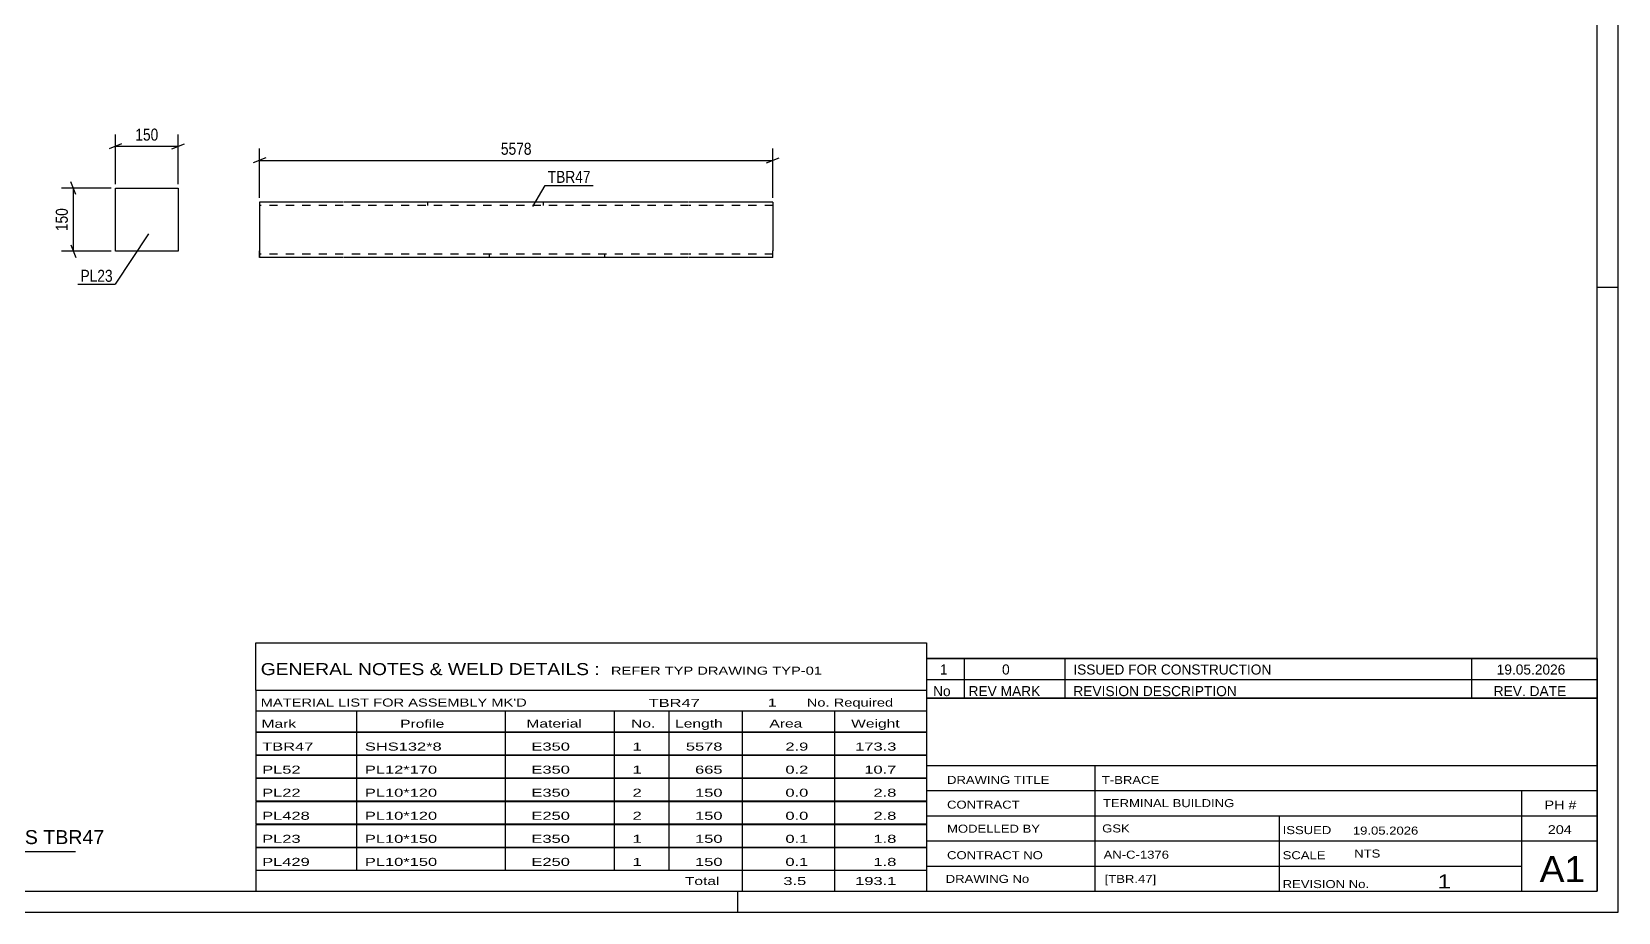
# Model space of a CAD drawing. Header units: millimetres. Extents: x 0 to 594, y 0 to 420.
# Drawn here: x 215.5 to 594, y 0 to 210 of the extents above; entities that cross this region are included whole.
import ezdxf

# ---------------------------------------------------------------- set-up
doc = ezdxf.new("R2010")
doc.units = ezdxf.units.MM
doc.linetypes.add('DXK_LINE_DOT2', pattern=[3.9198, 1.9599, -1.9599])
doc.styles.add('Arial', font='ARIAL.TTF', dxfattribs={"height": 0.2})
doc.styles.add('Arial Narrow', font='ARIALN.TTF', dxfattribs={"height": 0.2})

# ---------------------------------------------------------------- blocks, each defined once
blk = doc.blocks.new('Unknown-501144083-4536')
at = {"color": 7, "linetype": 'Continuous'}
for p, q in [((429, 51.05), (429, 5)), ((429, 51.05), (589, 51.05)), ((589, 51), (589, 5)), ((429, 35), (589, 35)), ((469.14, 35), (469.14, 5)), ((429, 29), (589, 29)), ((571, 5.05), (571, 29.05)), ((429, 23), (589, 23)), ((513.14, 23), (513.14, 5)), ((429, 17), (589, 17)), ((429, 11), (571, 11)), ((429, 5), (589, 5))]:
    blk.add_line(p, q, dxfattribs=at)
at = {"color": 7, "style": 'Arial Narrow'}
for s, height, width, p in [('DRAWING TITLE', 1.9089, 1.425378, (433.88, 30.61)), ('T-BRACE', 1.909, 1.425378, (470.81, 30.59)), ('CONTRACT', 1.909, 1.425378, (433.88, 24.71)), ('TERMINAL BUILDING', 1.9089, 1.425378, (471.06, 25.07)), ('MODELLED BY', 1.9089, 1.425378, (433.88, 18.98)), ('GSK', 1.909, 1.425378, (470.88, 19.04)), ('ISSUED', 1.909, 1.425378, (513.94, 18.64)), ('19.05.2026', 1.909, 1.425378, (530.69, 18.52)), ('CONTRACT NO', 1.9089, 1.425378, (433.88, 12.66)), ('AN-C-1376', 1.909, 1.425378, (471.23, 12.78)), ('SCALE', 1.909, 1.425378, (513.94, 12.65)), ('A1', 6.204, 1.25, (575.24, 7.2)), ('DRAWING No', 1.909, 1.425378, (433.56, 7)), ('[TBR.47]', 1.909, 1.425378, (471.46, 6.99)), ('REVISION No.', 1.9089, 1.425378, (513.94, 5.77)), ('1', 3.34, 1.5, (550.91, 5.68))]:
    blk.add_text(s, height=height, dxfattribs=dict(at, width=width)).set_placement(p)
at = {"color": 7, "linetype": 'Continuous', "style": 'Arial Narrow'}
for s, height, width, p in [('PH #', 2.1, 1.42538, (576.4, 24.55)), ('204', 2.1, 1.42538, (577.19, 18.65)), ('NTS', 1.909, 1.425378, (531, 13.05))]:
    blk.add_text(s, height=height, dxfattribs=dict(at, width=width)).set_placement(p)
blk = doc.blocks.new('Unknown-501144083-1163')
at = {"color": 5, "linetype": 'Continuous'}
for p, q in [((594, 0), (594, 420)), ((589, 5), (589, 415)), ((594, 149), (589, 149)), ((5, 5), (589, 5)), ((384, 0), (384, 5)), ((0, 0), (594, 0))]:
    blk.add_line(p, q, dxfattribs=at)
blk = doc.blocks.new('Unknown-501144083-4537')
at = {"color": 7, "linetype": 'Continuous'}
for p, q in [((429, 60.55), (589, 60.55)), ((589, 60.55), (429, 60.55)), ((429, 60.55), (429, 55.55)), ((438, 60.55), (438, 55.55)), ((462, 60.55), (462, 55.55)), ((559, 60.55), (559, 55.55)), ((589, 60.55), (589, 55.55)), ((429, 55.55), (589, 55.55)), ((429, 55.55), (429, 51.05)), ((429, 55.55), (589, 55.55)), ((438, 55.55), (438, 51.05)), ((462, 55.55), (462, 51.05)), ((559, 55.55), (559, 51.05)), ((589, 55.55), (589, 51.05)), ((589, 51.05), (429, 51.05))]:
    blk.add_line(p, q, dxfattribs=at)
at = {"color": 7, "linetype": 'Continuous', "style": 'Arial Narrow'}
for s, height, width, p in [('1', 2.39, 1.196471, (432.16, 56.7)), ('0', 2.39, 1.196471, (447, 56.7)), ('ISSUED FOR CONSTRUCTION', 2.3861, 1.196471, (464, 56.7)), ('19.05.2026', 2.386, 1.196471, (565, 56.7)), ('No', 2.386, 1.2, (430.54, 51.55)), ('REV MARK', 2.386, 1.2, (439, 51.55)), ('REVISION DESCRIPTION', 2.3861, 1.2, (464, 51.55)), ('REV. DATE', 2.386, 1.2, (564.28, 51.55))]:
    blk.add_text(s, height=height, dxfattribs=dict(at, width=width)).set_placement(p)
blk = doc.blocks.new('Unknown-501144083-4538')
at = {"color": 7, "linetype": 'Continuous'}
for p, q in [((269, 64.25), (429, 64.25)), ((269, 53), (269, 64.25)), ((429, 64.25), (429, 53)), ((269, 53), (429, 53)), ((269, 53), (269, 48)), ((429, 53), (429, 48)), ((269, 48), (429, 48)), ((269, 48), (269, 43)), ((293, 48), (293, 43)), ((328.5, 48), (328.5, 43)), ((354.5, 48), (354.5, 43)), ((367.5, 48), (367.5, 43)), ((385, 48), (385, 43)), ((407, 48), (407, 43)), ((429, 48), (429, 43)), ((269, 43), (429, 43)), ((269, 42.95), (269, 37.55)), ((269, 42.95), (429, 42.95)), ((293, 43), (293, 37.5)), ((328.5, 43), (328.5, 37.5)), ((354.5, 43), (354.5, 37.5)), ((367.5, 43), (367.5, 37.5)), ((385, 43), (385, 37.5)), ((407, 43), (407, 37.5)), ((429, 42.95), (429, 37.55)), ((269, 37.55), (429, 37.55)), ((269, 37.45), (269, 32.05)), ((269, 37.45), (429, 37.45)), ((293, 37.5), (293, 32)), ((328.5, 37.5), (328.5, 32)), ((354.5, 37.5), (354.5, 32)), ((367.5, 37.5), (367.5, 32)), ((385, 37.5), (385, 32)), ((407, 37.5), (407, 32)), ((429, 37.45), (429, 32.05)), ((269, 32.05), (429, 32.05)), ((269, 31.95), (269, 26.55)), ((269, 31.95), (429, 31.95)), ((293, 32), (293, 26.5)), ((328.5, 32), (328.5, 26.5)), ((354.5, 32), (354.5, 26.5)), ((367.5, 32), (367.5, 26.5)), ((385, 32), (385, 26.5)), ((407, 32), (407, 26.5)), ((429, 31.95), (429, 26.55)), ((269, 26.55), (429, 26.55)), ((293, 26.5), (293, 21)), ((328.5, 26.5), (328.5, 21)), ((354.5, 26.5), (354.5, 21)), ((367.5, 26.5), (367.5, 21)), ((385, 26.5), (385, 21)), ((407, 26.5), (407, 21)), ((269, 26.45), (269, 21.05)), ((269, 26.45), (429, 26.45)), ((429, 26.45), (429, 21.05)), ((269, 21.05), (429, 21.05)), ((269, 20.95), (269, 15.55)), ((269, 20.95), (429, 20.95)), ((293, 21), (293, 15.5)), ((328.5, 21), (328.5, 15.5)), ((354.5, 21), (354.5, 15.5)), ((367.5, 21), (367.5, 15.5)), ((385, 21), (385, 15.5)), ((407, 21), (407, 15.5)), ((429, 20.95), (429, 15.55)), ((269, 15.55), (429, 15.55)), ((269, 15.45), (269, 10.05)), ((269, 15.45), (429, 15.45)), ((293, 15.5), (293, 10)), ((328.5, 15.5), (328.5, 10)), ((354.5, 15.5), (354.5, 10)), ((367.5, 15.5), (367.5, 10)), ((385, 15.5), (385, 10)), ((407, 15.5), (407, 10)), ((429, 15.45), (429, 10.05)), ((269, 10.05), (429, 10.05)), ((269, 10), (429, 10)), ((269, 10), (269, 5)), ((385, 10), (385, 5)), ((407, 10), (407, 5)), ((429, 10), (429, 5)), ((269, 5), (429, 5))]:
    blk.add_line(p, q, dxfattribs=at)
at = {"color": 7, "style": 'Arial Narrow'}
for s, height, width, p in [('GENERAL NOTES & WELD DETAILS :', 2.8633, 1.4, (270.15, 56.56)), ('REFER TYP DRAWING TYP-01', 1.9089, 1.6, (353.7, 56.66)), ("MATERIAL LIST FOR ASSEMBLY MK'D", 1.9089, 1.6, (270.15, 49.06)), ('TBR47', 1.909, 1.794707, (362.68, 48.97)), ('1', 1.91, 1.794707, (391.08, 49.06)), ('No. Required', 1.9089, 1.6, (400.41, 49.06)), ('Mark', 1.909, 1.7, (270.34, 44)), ('Profile', 1.909, 1.7, (303.41, 44)), ('Material', 1.909, 1.7, (333.54, 44.06)), ('No.', 1.909, 1.7, (358.5, 44.06)), ('Length', 1.909, 1.7, (369, 44.06)), ('Area', 1.909, 1.7, (391.5, 44.06)), ('Weight', 1.909, 1.7, (411, 44.06))]:
    blk.add_text(s, height=height, dxfattribs=dict(at, width=width)).set_placement(p)
at = {"color": 7, "linetype": 'Continuous', "style": 'Arial Narrow'}
for s, height, width, p in [('TBR47', 1.909, 1.794707, (270.5, 38.56)), ('SHS132*8', 1.909, 1.794707, (295, 38.56)), ('E350', 1.909, 1.794707, (334.74, 38.56)), ('1', 1.91, 1.794707, (358.86, 38.56)), ('5578', 1.909, 1.794707, (371.58, 38.56)), ('2.9', 1.909, 1.794707, (395.32, 38.56)), ('173.3', 1.909, 1.794707, (411.96, 38.56)), ('PL52', 1.909, 1.794707, (270.5, 33.06)), ('PL12*170', 1.909, 1.794707, (295, 33.06)), ('E350', 1.909, 1.794707, (334.74, 33.06)), ('1', 1.91, 1.794707, (358.86, 33.06)), ('665', 1.909, 1.794707, (373.77, 33.06)), ('0.2', 1.909, 1.794707, (395.32, 33.06)), ('10.7', 1.909, 1.794707, (414.14, 33.06)), ('PL22', 1.909, 1.794707, (270.5, 27.56)), ('PL10*120', 1.909, 1.794707, (295, 27.56)), ('E350', 1.909, 1.794707, (334.74, 27.56)), ('2', 1.91, 1.794707, (358.86, 27.56)), ('150', 1.909, 1.794707, (373.77, 27.56)), ('0.0', 1.909, 1.794707, (395.32, 27.56)), ('2.8', 1.909, 1.794707, (416.33, 27.56)), ('PL428', 1.909, 1.794707, (270.5, 22.06)), ('PL10*120', 1.909, 1.794707, (295, 22.06)), ('E250', 1.909, 1.794707, (334.74, 22.06)), ('2', 1.91, 1.794707, (358.86, 22.06)), ('150', 1.909, 1.794707, (373.77, 22.06)), ('0.0', 1.909, 1.794707, (395.32, 22.06)), ('2.8', 1.909, 1.794707, (416.33, 22.06)), ('PL23', 1.909, 1.794707, (270.5, 16.56)), ('PL10*150', 1.909, 1.794707, (295, 16.56)), ('E350', 1.909, 1.794707, (334.74, 16.56)), ('1', 1.91, 1.794707, (358.86, 16.56)), ('150', 1.909, 1.794707, (373.77, 16.56)), ('0.1', 1.909, 1.794707, (395.32, 16.56)), ('1.8', 1.909, 1.794707, (416.33, 16.56)), ('PL429', 1.909, 1.794707, (270.5, 11.06)), ('PL10*150', 1.909, 1.794707, (295, 11.06)), ('E250', 1.909, 1.794707, (334.74, 11.06)), ('1', 1.91, 1.794707, (358.86, 11.06)), ('150', 1.909, 1.794707, (373.77, 11.06)), ('0.1', 1.909, 1.794707, (395.32, 11.06)), ('1.8', 1.909, 1.794707, (416.33, 11.06)), ('Total', 1.909, 1.7, (371.33, 6.5)), ('3.5', 1.909, 1.794707, (394.83, 6.5)), ('193.1', 1.909, 1.794707, (411.96, 6.5))]:
    blk.add_text(s, height=height, dxfattribs=dict(at, width=width)).set_placement(p)
blk = doc.blocks.new('Unknown-501144083-4539')
at = {"color": 7, "linetype": 'Continuous'}
blk.add_line((156, 14.5), (226, 14.5), dxfattribs=at)
at = {"color": 7, "style": 'Arial'}
blk.add_text('ONE-TCH-BRACE MARKED AS TBR47', height=3.3428, dxfattribs=at).set_placement((149.28, 16.25))
blk = doc.blocks.new('Part-501144083-2604 - 2598')
at = {"color": 2, "linetype": 'Continuous'}
for p, q in [((289.86, 169.36), (269.86, 169.36)), ((269.86, 169.36), (269.86, 157.76)), ((372.24, 169.36), (289.96, 169.36)), ((392.34, 169.36), (372.34, 169.36)), ((392.34, 169.36), (392.34, 168.9)), ((392.34, 168.9), (392.34, 168.38)), ((392.34, 168.38), (392.34, 157.76)), ((269.86, 156.16), (269.86, 157.76)), ((289.86, 156.16), (269.86, 156.16)), ((372.24, 156.16), (289.96, 156.16)), ((392.34, 156.16), (372.34, 156.16)), ((392.34, 156.16), (392.34, 157.76))]:
    blk.add_line(p, q, dxfattribs=at)
at = {"color": 7, "linetype": 'DXK_LINE_DOT2'}
for p, q in [((289.86, 168.56), (269.86, 168.56)), ((372.24, 168.56), (289.96, 168.56)), ((309.96, 169.36), (309.96, 168.56)), ((337.51, 169.36), (337.51, 168.56)), ((392.34, 168.56), (372.34, 168.56)), ((269.86, 157.76), (269.86, 156.29)), ((289.86, 156.96), (269.86, 156.96)), ((372.24, 156.96), (289.96, 156.96)), ((324.7, 156.16), (324.7, 156.96)), ((352.24, 156.16), (352.24, 156.96)), ((392.34, 156.96), (372.34, 156.96))]:
    blk.add_line(p, q, dxfattribs=at)
blk = doc.blocks.new('Part-501144083-2381 - 2375')
at = {"color": 2, "linetype": 'Continuous'}
for p, q in [((235.48, 172.68), (250.48, 172.68)), ((235.48, 157.68), (235.48, 172.68)), ((250.48, 172.68), (250.48, 157.68)), ((250.48, 157.68), (235.48, 157.68))]:
    blk.add_line(p, q, dxfattribs=at)
blk = doc.blocks.new('StraightDimension-501144083-2609 - 2598')
at = {"color": 7, "linetype": 'Continuous'}
for p, q in [((269.86, 170.36), (269.86, 182.16)), ((392.34, 170.36), (392.34, 182.16)), ((271.36, 179.91), (268.36, 178.71)), ((269.86, 179.31), (392.34, 179.31)), ((390.84, 178.71), (393.84, 179.91))]:
    blk.add_line(p, q, dxfattribs=at)
at = {"color": 0}
blk.add_wipeout([(335.36, 180.06), (335.36, 184.26), (326.85, 184.26), (326.85, 180.06)], dxfattribs=at)
at = {"color": 3, "style": 'Arial Narrow'}
blk.add_text('5578', height=2.863, dxfattribs=at).set_placement((327.45, 180.66))
blk = doc.blocks.new('StraightDimension-501144083-2394 - 2375')
at = {"color": 7, "linetype": 'Continuous'}
for p, q in [((226.08, 171.18), (224.88, 174.18)), ((234.48, 172.68), (222.63, 172.68)), ((225.48, 157.68), (225.48, 172.68)), ((224.88, 159.18), (226.08, 156.18)), ((234.48, 157.68), (222.63, 157.68))]:
    blk.add_line(p, q, dxfattribs=at)
at = {"color": 0}
blk.add_wipeout([(224.73, 168.53), (220.53, 168.53), (220.53, 161.84), (224.73, 161.84)], dxfattribs=at)
at = {"color": 3, "style": 'Arial Narrow'}
blk.add_text('150', height=2.863, rotation=90.0002, dxfattribs=at).set_placement((224.13, 162.44))
blk = doc.blocks.new('StraightDimension-501144083-2383 - 2375')
at = {"color": 7, "linetype": 'Continuous'}
for p, q in [((235.48, 173.68), (235.48, 185.53)), ((250.48, 173.68), (250.48, 185.53)), ((236.98, 183.28), (233.98, 182.08)), ((235.48, 182.68), (250.48, 182.68)), ((248.98, 182.08), (251.98, 183.28))]:
    blk.add_line(p, q, dxfattribs=at)
at = {"color": 0}
blk.add_wipeout([(246.32, 183.43), (246.32, 187.63), (239.64, 187.63), (239.64, 183.43)], dxfattribs=at)
at = {"color": 3, "style": 'Arial Narrow'}
blk.add_text('150', height=2.863, dxfattribs=at).set_placement((240.24, 184.03))
blk = doc.blocks.new('Mark-501144083-2600 - 2598')
at = {"color": 0}
blk.add_wipeout([(348.85, 173.96), (348.85, 176.96), (338.62, 176.96), (338.62, 173.96)], dxfattribs=at)
blk.add_wipeout([(348.85, 173.96), (348.85, 176.96), (338.62, 176.96), (338.62, 173.96)], dxfattribs=at)
at = {"color": 30, "linetype": 'Continuous'}
for p, q in [((335.07, 168.3), (338.02, 173.36)), ((338.02, 173.36), (349.45, 173.36))]:
    blk.add_line(p, q, dxfattribs=at)
at = {"color": 3, "style": 'Arial Narrow'}
blk.add_text('TBR47', height=2.863, dxfattribs=at).set_placement((338.62, 173.96))
blk = doc.blocks.new('Mark-501144083-2377 - 2375')
at = {"color": 0}
blk.add_wipeout([(234.84, 150.36), (234.84, 153.36), (227.16, 153.36), (227.16, 150.36)], dxfattribs=at)
blk.add_wipeout([(234.84, 150.36), (234.84, 153.36), (227.16, 153.36), (227.16, 150.36)], dxfattribs=at)
at = {"color": 30, "linetype": 'Continuous'}
for p in [(243.39, 161.78), (226.56, 149.76)]:
    blk.add_line(p, (235.44, 149.76), dxfattribs=at)
at = {"color": 3, "style": 'Arial Narrow'}
blk.add_text('PL23', height=2.863, dxfattribs=at).set_placement((227.16, 150.36))

msp = doc.modelspace()

# ---------------------------------------------------------------- block references
for name in ['Unknown-501144083-1163', 'Part-501144083-2381 - 2375', 'Part-501144083-2604 - 2598', 'Unknown-501144083-4538', 'Unknown-501144083-4537', 'Unknown-501144083-4536', 'Unknown-501144083-4539']:
    msp.add_blockref(name, (0, 0))

# ---------------------------------------------------------------- next in the draw order: block references
for name in ['StraightDimension-501144083-2609 - 2598', 'StraightDimension-501144083-2394 - 2375']:
    msp.add_blockref(name, (0, 0))

# ---------------------------------------------------------------- next in the draw order: block references
for name in ['StraightDimension-501144083-2383 - 2375', 'Mark-501144083-2600 - 2598', 'Mark-501144083-2377 - 2375']:
    msp.add_blockref(name, (0, 0))

doc.saveas('drawing.dxf')
